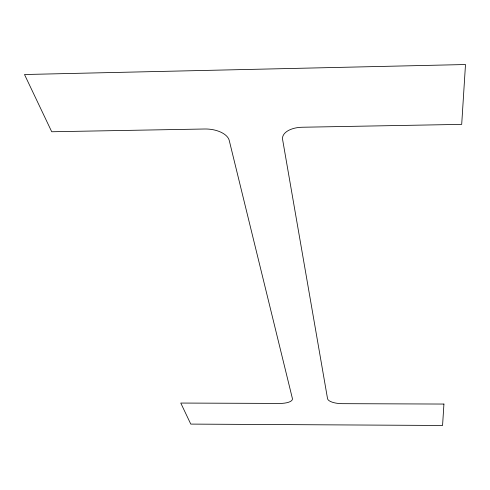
<?xml version="1.0" encoding="UTF-8"?>
<svg xmlns="http://www.w3.org/2000/svg" width="490" height="490" viewBox="0 0 490 490"><rect width="100%" height="100%" fill="white"/><g stroke="black" fill="none" stroke-linecap="round" stroke-linejoin="round"><path stroke-width="0.73" d="M443.928 404.054L442.568 425.473L190.782 424.095L180.773 403.056L279.778 403.429A14.039 4.973 2.5 0 0 292.401 398.523L229.234 140.428A21.438 11.503 5.1 0 0 204.845 128.999L51.726 131.755L24.5 74.517L465.5 64.527L461.696 124.374L302.299 127.241A21.542 11.711 2.1 0 0 282.601 139.515L327.541 398.646A14.118 5.016 1.4 0 0 342.345 403.668L443.928 404.054"/></g></svg>
